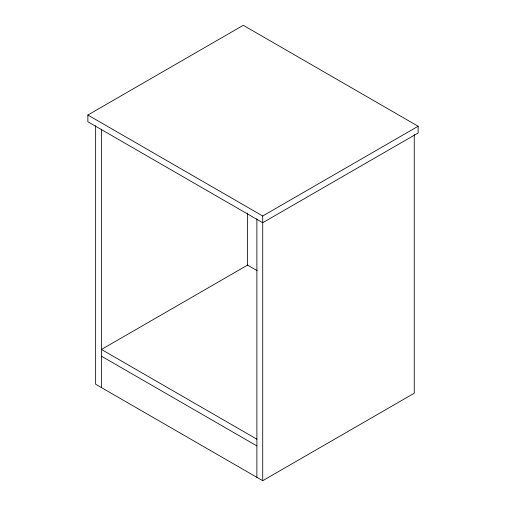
<?xml version="1.0" encoding="UTF-8"?>
<svg xmlns="http://www.w3.org/2000/svg" width="506" height="506" viewBox="0 0 506 506"><rect width="100%" height="100%" fill="white"/><g stroke="black" fill="none" stroke-linecap="round" stroke-linejoin="round"><path stroke-width="0.76" d="M87.861 115.033L243.285 25.3L418.139 126.247L418.139 132.983L262.715 222.716L87.861 121.763L87.861 115.033L262.715 215.986L418.139 126.247M95.634 125.716L95.634 384.237L262.715 480.7L414.25 393.213L414.25 134.691M257.143 270.647L247.56 265.112L101.459 349.463L256.884 439.195M101.459 356.192L256.884 445.925M262.715 215.986L262.715 480.7M256.884 218.813L256.884 477.335M247.56 213.127L247.56 265.302M101.459 129.081L101.459 387.602"/></g></svg>
